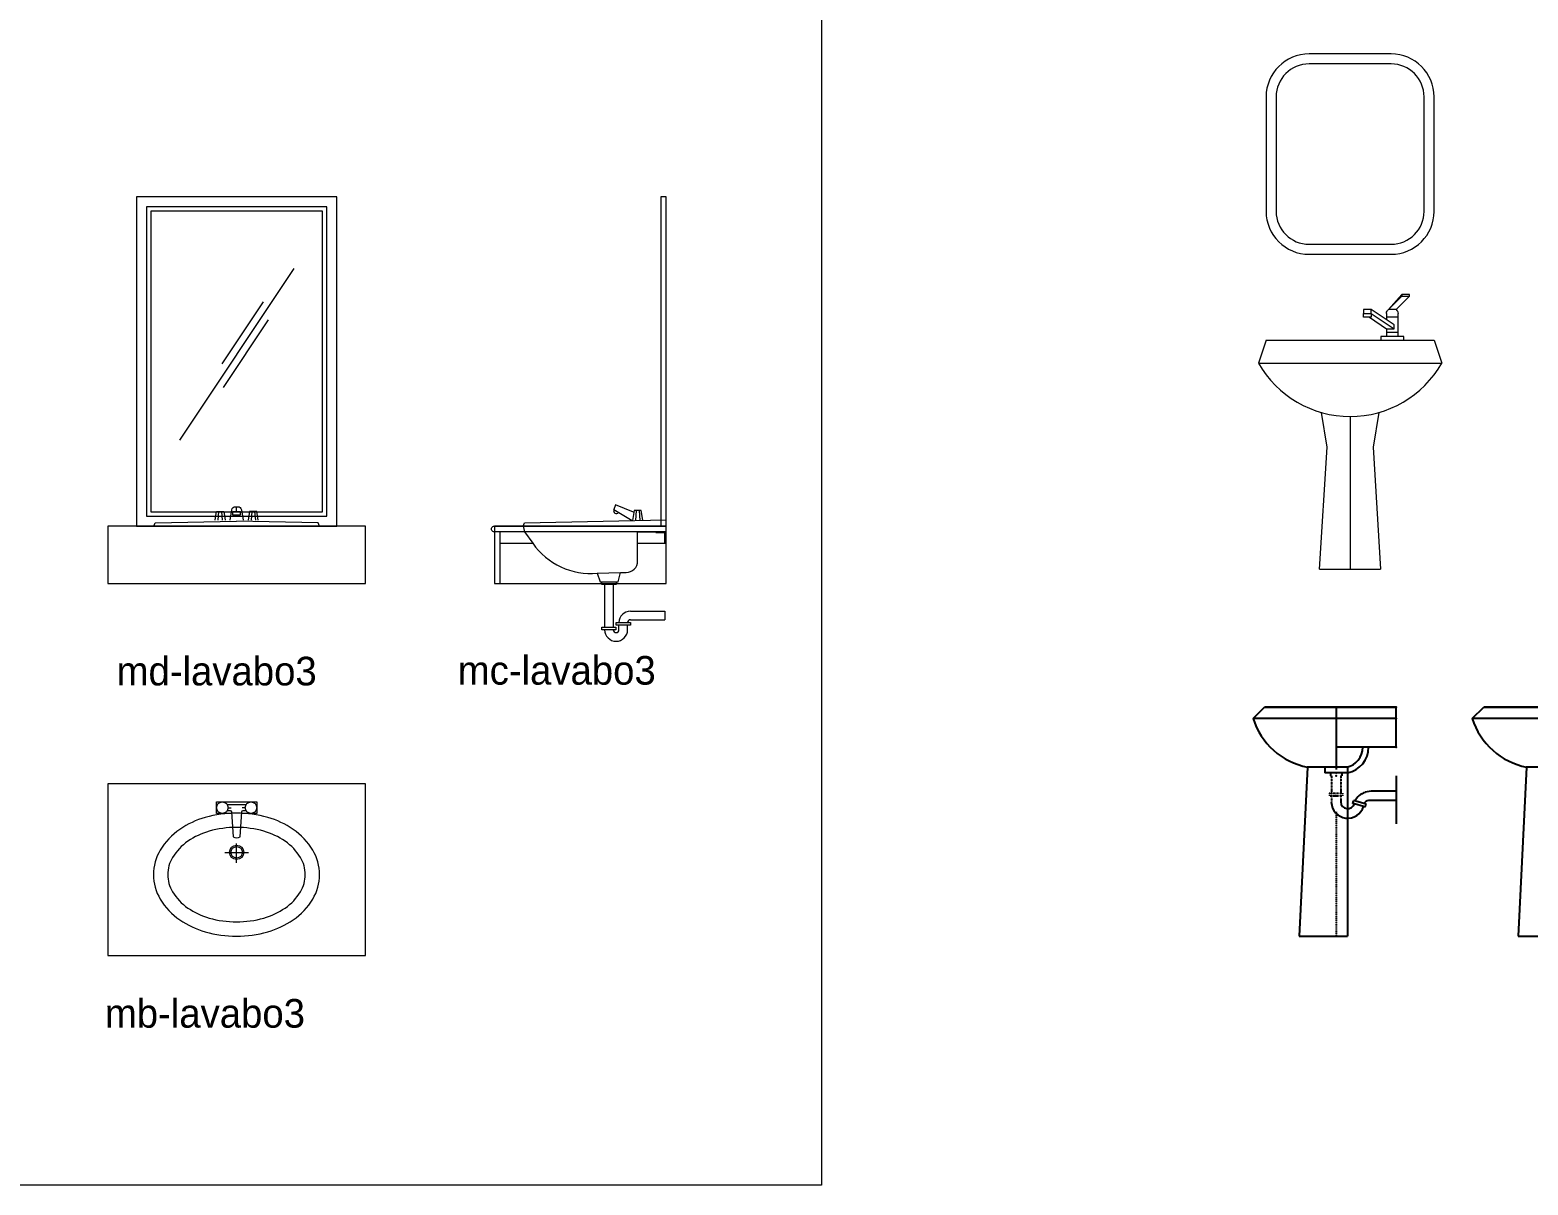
# Model space of a CAD drawing. Header units: inches. Extents: x 242965 to 445791, y 236206 to 423703.
# Drawn here: x 335738 to 340969, y 358409 to 362444 of the extents above; entities that cross this region are included whole.
import ezdxf

# ---------------------------------------------------------------- set-up
doc = ezdxf.new("R2010")
doc.units = ezdxf.units.IN
doc.header["$MEASUREMENT"] = 0
doc.linetypes.add('HIDDEN', pattern=[0.375, 0.25, -0.125])
doc.layers.add('2', color=181, linetype='Continuous', lineweight=20)
doc.layers.add('9', color=251, linetype='Continuous', lineweight=13)
doc.layers.add('THIET-BI', color=21, linetype='Continuous')
doc.styles.add('ATTR', font='romans.shx', dxfattribs={"width": 0.8, "height": 0.7})

# ---------------------------------------------------------------- blocks, each defined once
blk = doc.blocks.new('mc-lavabo3')
at = {"color": 44, "linetype": 'Continuous'}
for p, q in [((-104.7, 254.6), (-107.6, 219.8)), ((-94.7, 254.6), (-91.8, 220.1))]:
    blk.add_line(p, q, dxfattribs=at)
at = {"linetype": 'Continuous'}
for p, q in [((-215, -3.8), (-215, -152.6)), ((-185, -3.8), (-185, -152.6)), ((-125, -97.2), (-5.1, -97.2)), ((-165, -162.2), (-165, -146.6)), ((-135, -162.2), (-135, -146.6)), ((-125, -127.2), (-5.1, -127.2))]:
    blk.add_line(p, q, dxfattribs=at)
for points in [[(0, 200), (0, 1350), (-19.2, 1350), (-19.2, 200)], [(0, 0), (0, 200), (-600, 200), (-600, 0)], [(-600, 180), (-600, 0), (-580, 0), (-580, 180)]]:
    blk.add_lwpolyline(points, close=True, dxfattribs=at)
at = {"color": 44, "linetype": 'Continuous'}
for points in [[(-114.5, 249), (-177.4, 274.2), (-183.2, 258.2), (-119, 219.2)], [(-81.5, 220.3), (-87.2, 254.6), (-112.2, 254.6), (-118, 219.6)]]:
    blk.add_lwpolyline(points, dxfattribs=at)
at = {"linetype": 'Continuous'}
for points in [[(-500, 200), (-495.2, 211.7), (-0.1, 222)], [(-5.3, 142.7), (-5.3, 177), (-36.6, 177)], [(-580, 140), (-466.3, 140)], [(-100, 140), (0, 140)], [(-240.6, 35.4), (-230.4, 5.2), (-167.9, 5.2), (-160.1, 37.8)], [(-175.3, 5), (-175.3, -3.8), (-224.7, -3.8), (-224.7, 5)], [(-5.1, -97.2), (-5.1, -127.2)]]:
    blk.add_lwpolyline(points, dxfattribs=at)
blk.add_lwpolyline([(0, 180), (-600, 180, -1.019824), (-600, 200), (0, 200)], format="xyb", dxfattribs=at)
blk.add_lwpolyline([(-500, 200), (-494.4, 180), (-466.3, 140, 0.268694), (-240.6, 35.4), (-160.1, 37.8), (-140, 37.8, 0.414214), (-100, 77.8), (-100, 180), (0, 180), (0, 200)], format="xyb", close=True, dxfattribs=at)
at = {"color": 44, "linetype": 'Continuous'}
for points in [[(-225, -162.2), (-225, -152.6), (-175.6, -152.6), (-175.6, -162.2)], [(-174.5, -146.6), (-174.5, -137), (-125.2, -137), (-125.2, -146.6)]]:
    blk.add_lwpolyline(points, close=True, dxfattribs=at)
blk.add_arc((-173.9, 254.1), 10.1, 156.5196, 319.2681, dxfattribs=at)
at = {"linetype": 'Continuous'}
for centre, radius, start, end in [((-125, -137.2), 40, 90, 180), ((-125, -137.2), 10, 90, 180), ((-175, -162.2), 40, 180, 0), ((-175, -162.2), 10, 180, 0)]:
    blk.add_arc(centre, radius, start, end, dxfattribs=at)
blk = doc.blocks.new('md-lavabo3')
at = {"color": 44, "linetype": 'Continuous'}
for p, q in [((200, 1100), (-200, 500)), ((92.3, 983.5), (-51.8, 767.3)), ((110.2, 920.2), (-47.2, 684.1)), ((0, 250.3), (0, 267.5)), ((-62.8, 250.6), (-65.3, 220.6)), ((-52.8, 250.6), (-50.3, 220.6)), ((52.8, 250.6), (50.3, 220.6)), ((62.8, 250.6), (65.3, 220.6))]:
    blk.add_line(p, q, dxfattribs=at)
at = {"linetype": 'Continuous'}
for points in [[(350, 200), (350, 1350), (-350, 1350), (-350, 200)], [(315, 235), (315, 1315), (-315, 1315), (-315, 235)], [(300, 250), (300, 1300), (-300, 1300), (-300, 250)], [(-450, 200), (-450, 0), (450, 0), (450, 200)]]:
    blk.add_lwpolyline(points, close=True, dxfattribs=at)
at = {"color": 44, "linetype": 'Continuous'}
blk.add_lwpolyline([(-23.1, 221.2), (-17.1, 257, -0.371222), (-4.4, 267.5, 0.008086), (-0.2, 267.5, 0.008086), (4, 267.5, -0.371222), (16.6, 257), (22.6, 221.1)], format="xyb", dxfattribs=at)
at = {"linetype": 'Continuous'}
for points in [[(-289.5, 200), (-284.7, 211.7), (0, 217.7)], [(289.5, 200), (284.7, 211.7), (0, 217.7)]]:
    blk.add_lwpolyline(points, dxfattribs=at)
at = {"color": 44, "linetype": 'Continuous'}
for points in [[(-75.3, 220.6), (-70.3, 250.6), (-45.3, 250.6), (-40.3, 220.6)], [(75.3, 220.6), (70.3, 250.6), (45.3, 250.6), (40.3, 220.6)]]:
    blk.add_lwpolyline(points, dxfattribs=at)
blk.add_lwpolyline([(-14, 250.3), (-14, 239.6), (12.9, 239.6), (12.9, 250.3)], close=True, dxfattribs=at)
blk = doc.blocks.new('mb-lavabo3')
at = {"linetype": 'Continuous'}
blk.add_lwpolyline([(-450, 0), (-450, -600), (450, -600), (450, 0)], close=True, dxfattribs=at)
blk = doc.blocks.new('SNKPEDOF')
for p, q in [((-11, 30), (-12, 27)), ((-11, 30), (11, 30)), ((11, 30), (12, 27)), ((-12, 27), (12, 27)), ((-3, 16), (-3.7523, 20.5139)), ((0, 20), (0, 0)), ((3.7526, 20.5157), (3, 16)), ((-4, 0), (-3, 16)), ((3, 16), (4, 0)), ((-4, 0), (4, 0))]:
    blk.add_line(p, q)
blk.add_arc((0, 33.7857), 13.7857, 209.4871, 330.5129)
at = {"style": 'ATTR', "width": 0.8, "flags": 9}
blk.add_attdef('ESTCODE', (0, 0), '', height=0.7, dxfattribs=at)
blk = doc.blocks.new('A$C651B19ED')
at = {"layer": 'THIET-BI'}
for p, q in [((0, 760), (40, 800)), ((40, 800), (500, 800)), ((500, 800), (40, 800)), ((500, 660), (500, 800)), ((500, 760), (0, 760)), ((500, 660), (290, 660)), ((190, 590), (161, 0)), ((290, 590), (190, 590)), ((330, 590), (250, 590)), ((330, 590), (250, 590)), ((250, 590), (250, 570)), ((250, 590), (250, 570)), ((330, 590), (290, 590)), ((330, 590), (330, 570)), ((330, 590), (330, 570)), ((330, 570), (250, 570)), ((330, 570), (330, 0)), ((499.5, 559.9), (499.5, 392.5)), ((348.4, 463.7), (351.2, 473.3)), ((394.4, 460.6), (351.2, 473.3)), ((402.6, 472.7), (402.6, 473.2)), ((500, 506.5), (420, 506.5)), ((500, 473.5), (420, 473.5)), ((354.1, 462), (348.4, 463.7)), ((385.8, 452.7), (354.1, 462)), ((385.8, 452.7), (391.6, 451)), ((391.6, 451), (394.4, 460.6)), ((161, 0), (330, 0))]:
    blk.add_line(p, q, dxfattribs=at)
at = {"layer": 'THIET-BI', "linetype": 'HIDDEN'}
for p, q in [((270, 570), (270, 560)), ((270, 560), (273.5, 560)), ((273.5, 560), (273.5, 506.6)), ((306.5, 560), (306.5, 506.6)), ((310, 560), (306.5, 560)), ((310, 570), (310, 560)), ((272.7, 499.6), (266.7, 499.6)), ((266.7, 499.6), (266.7, 489.6)), ((266.7, 489.6), (311.7, 489.6)), ((272.7, 499.6), (305.7, 499.6)), ((273.5, 506.6), (273.5, 496.6)), ((273.5, 496.6), (273.5, 467.3)), ((305.7, 499.6), (311.7, 499.6)), ((306.5, 506.6), (306.5, 496.6)), ((306.5, 496.6), (306.5, 476.6)), ((306.5, 476.6), (306.5, 467.9)), ((311.7, 499.6), (311.7, 489.6))]:
    blk.add_line(p, q, dxfattribs=at)
at = {"layer": 'THIET-BI'}
blk.add_lwpolyline([(402.6, 473.2, 0.255638), (387.2, 462.7, 0.220114)], format="xyb", dxfattribs=at)
for centre, radius, start, end in [((238.4, 835.3), 250, 197.5225, 258.8371), ((310.9, 660.6), 72.6, 281.9319, 359.6168), ((310.9, 660.6), 92.6, 281.9319, 359.6168), ((405.3, 448.6), 54.8, 104.3246, 154.5824), ((420.5, 407.3), 99.4, 90.6994, 106.7813), ((414.7, 287.3), 186.2, 88.3613, 93.7059), ((330.5, 469.4), 57.4, 182.0488, 343.2647), ((330.5, 469.4), 24.4, 182.0488, 342.7825)]:
    blk.add_arc(centre, radius, start, end, dxfattribs=at)
for p in [(500, 800), (500, 800), (500, 800), (500, 800), (500, 760), (500, 660), (190, 590)]:
    blk.add_point(p, dxfattribs=at)
blk = doc.blocks.new('A$C62214E15')
at = {"layer": 'THIET-BI'}
for p, q in [((0, 760), (40, 800)), ((40, 800), (500, 800)), ((500, 800), (40, 800)), ((500, 660), (500, 800)), ((500, 760), (0, 760)), ((500, 660), (290, 660)), ((190, 590), (161, 0)), ((290, 590), (190, 590)), ((250, 590), (250, 570)), ((250, 590), (250, 570)), ((330, 590), (250, 590)), ((330, 590), (250, 590)), ((330, 590), (290, 590)), ((330, 590), (330, 570)), ((330, 590), (330, 570)), ((330, 570), (250, 570)), ((330, 570), (330, 0)), ((499.5, 559.9), (499.5, 392.5)), ((348.4, 463.7), (351.2, 473.3)), ((394.4, 460.6), (351.2, 473.3)), ((402.6, 472.7), (402.6, 473.2)), ((500, 506.5), (420, 506.5)), ((500, 473.5), (420, 473.5)), ((354.1, 462), (348.4, 463.7)), ((385.8, 452.7), (354.1, 462)), ((385.8, 452.7), (391.6, 451)), ((391.6, 451), (394.4, 460.6)), ((161, 0), (330, 0))]:
    blk.add_line(p, q, dxfattribs=at)
at = {"layer": 'THIET-BI', "linetype": 'HIDDEN'}
for p, q in [((270, 570), (270, 560)), ((270, 560), (273.5, 560)), ((273.5, 560), (273.5, 506.6)), ((310, 560), (306.5, 560)), ((306.5, 560), (306.5, 506.6)), ((310, 570), (310, 560)), ((272.7, 499.6), (266.7, 499.6)), ((266.7, 499.6), (266.7, 489.6)), ((266.7, 489.6), (311.7, 489.6)), ((272.7, 499.6), (305.7, 499.6)), ((273.5, 506.6), (273.5, 496.6)), ((273.5, 496.6), (273.5, 467.3)), ((305.7, 499.6), (311.7, 499.6)), ((306.5, 506.6), (306.5, 496.6)), ((306.5, 496.6), (306.5, 476.6)), ((306.5, 476.6), (306.5, 467.9)), ((311.7, 499.6), (311.7, 489.6))]:
    blk.add_line(p, q, dxfattribs=at)
at = {"layer": 'THIET-BI'}
blk.add_lwpolyline([(290, 800), (290, 581.6)], dxfattribs=at)
blk.add_lwpolyline([(402.6, 473.2, 0.255638), (387.2, 462.7, 0.220114)], format="xyb", dxfattribs=at)
at = {"layer": 'THIET-BI', "linetype": 'HIDDEN', "ltscale": 0.5}
blk.add_lwpolyline([(290, 434), (290, 0)], dxfattribs=at)
at = {"layer": 'THIET-BI'}
for centre, radius, start, end in [((238.4, 835.3), 250, 197.5225, 258.8371), ((310.9, 660.6), 72.6, 281.9319, 359.6168), ((310.9, 660.6), 92.6, 281.9319, 359.6168), ((405.3, 448.6), 54.8, 104.3246, 154.5824), ((420.5, 407.3), 99.4, 90.6994, 106.7813), ((414.7, 287.3), 186.2, 88.3613, 93.7059), ((330.5, 469.4), 57.4, 182.0488, 343.2647), ((330.5, 469.4), 24.4, 182.0488, 342.7825)]:
    blk.add_arc(centre, radius, start, end, dxfattribs=at)
for p in [(290, 800), (500, 800), (500, 800), (500, 800), (500, 800), (500, 760), (500, 660), (190, 590), (290, 590)]:
    blk.add_point(p, dxfattribs=at)
at = {"layer": 'THIET-BI', "linetype": 'HIDDEN'}
for p in [(290, 570), (290, 560), (289.2, 489.6)]:
    blk.add_point(p, dxfattribs=at)
blk = doc.blocks.new('LAVFCTWF')
for p, q in [((-2.25, 6), (-1.25, 6)), ((-2.25, 5.75), (-2.25, 6)), ((-1.25, 6), (-1.25, 5.75)), ((0.5, 4), (-1.25, 6)), ((-1.25, 5.75), (-2.25, 5.75)), ((-2.25, 5.75), (-0.5, 4)), ((-1.25, 5.75), (0.5, 4)), ((-0.5, 4), (0.5, 4)), ((-0.25, 2), (2.75, 4)), ((2.75, 3.5), (2.75, 4)), ((2.75, 4), (3.75, 4)), ((3.75, 4), (3.75, 3.5)), ((-0.75, 0.5), (-0.75, 3.5)), ((-0.75, 3), (0.75, 3)), ((2.75, 3.5), (-0.25, 1.5)), ((-0.25, 1.5), (-0.25, 2)), ((0.75, 3.5), (0.75, 2.6608)), ((2.9973, 2.9981), (0.75, 1.5)), ((2.75, 3.5), (2.75, 3)), ((3.75, 3.5), (2.75, 3.5)), ((2.75, 3), (3.75, 3)), ((3.75, 3), (3.75, 3.5)), ((-0.75, 1), (0.75, 1)), ((0.75, 1.5), (-0.25, 1.5)), ((0.75, 1.4951), (0.75, 0.5))]:
    blk.add_line(p, q)
blk.add_lwpolyline([(-1.5, 0), (-1.5, 0.5), (1.5, 0.5), (1.5, 0)], close=True)
for centre, start, end in [((-0.181, 3.528), 124.053, 182.8169), ((0.181, 3.528), 357.1831, 55.94696)]:
    blk.add_arc(centre, 0.5697, start, end)
at = {"style": 'ATTR', "width": 0.8, "flags": 9}
blk.add_attdef('ESTCODE', (0, 0), '', height=0.7, dxfattribs=at)

msp = doc.modelspace()

# ---------------------------------------------------------------- linework, layer by layer
at = {"layer": '9'}
msp.add_lwpolyline([(335614.312, 362526.323), (338502.074, 362526.323), (338502.074, 358408.857), (335614.312, 358408.857)], close=True, dxfattribs=at)
for points in [[(340204.136, 361660.338), (340490.802, 361660.338, 0.41421356), (340640.802, 361810.338), (340640.802, 362210.338, 0.41421356), (340490.802, 362360.338), (340204.136, 362360.338, 0.41421356), (340054.136, 362210.338), (340054.136, 361810.338, 0.41421356)], [(340204.136, 361695.338), (340490.802, 361695.338, 0.41421356), (340605.802, 361810.338), (340605.802, 362210.338, 0.41421356), (340490.802, 362325.338), (340204.136, 362325.338, 0.41421356), (340089.136, 362210.338), (340089.136, 361810.338, 0.41421356)]]:
    msp.add_lwpolyline(points, format="xyb", close=True, dxfattribs=at)
at = {"layer": '9', "linetype": 'Continuous'}
for points in [[(336441.977, 359707.08), (336389.556, 359707.08), (336389.556, 359727.08), (336389.556, 359747.08), (336459.556, 359747.08), (336529.556, 359747.08), (336529.556, 359727.08), (336529.556, 359707.08), (336477.136, 359707.08)], [(336492.236, 359737.08), (336426.877, 359737.08)]]:
    msp.add_lwpolyline(points, dxfattribs=at)
at = {"layer": '9', "color": 44, "linetype": 'Continuous'}
for points in [[(336429.556, 359727.08), (336440.013, 359727.08)], [(336489.556, 359727.08), (336479.099, 359727.08)], [(336418.673, 359571.068), (336459.556, 359571.068), (336500.44, 359571.068)], [(336459.556, 359534.48), (336459.556, 359601.427)]]:
    msp.add_lwpolyline(points, dxfattribs=at)
at = {"layer": '9', "linetype": 'Continuous'}
for points in [[(336169.067, 359493.269, 0.13639911), (336192.814, 359407.839, 0.10696993), (336261.035, 359335.394, 0.08139384), (336350.093, 359293.483, 0.06946845), (336459.067, 359278.269, 0.06946845), (336568.041, 359293.483, 0.08139384), (336657.099, 359335.394, 0.10696993), (336725.32, 359407.839, 0.13639911), (336749.067, 359493.269, 0.13639911), (336725.32, 359578.699, 0.10696993), (336657.099, 359651.144, 0.08139384), (336568.041, 359693.055, 0.06946845), (336459.067, 359708.269, 0.06946845), (336350.093, 359693.055, 0.08139384), (336261.035, 359651.144, 0.10696993), (336192.814, 359578.699, 0.13639911)], [(336219.067, 359493.269, 0.13639911), (336235.641, 359433.642, 0.10696993), (336289.361, 359376.596, 0.08139384), (336363.787, 359341.571, 0.06946845), (336459.067, 359328.269, 0.06946845), (336554.347, 359341.571, 0.08139384), (336628.772, 359376.596, 0.10696993), (336682.492, 359433.642, 0.13639911), (336699.067, 359493.269, 0.13639911), (336682.492, 359552.896, 0.10696993), (336628.772, 359609.942, 0.08139384), (336554.347, 359644.967, 0.06946845), (336459.067, 359658.269, 0.06946845), (336363.787, 359644.967, 0.08139384), (336289.361, 359609.942, 0.10696993), (336235.641, 359552.896, 0.13639911)]]:
    msp.add_lwpolyline(points, format="xyb", close=True, dxfattribs=at)
msp.add_lwpolyline([(336426.877, 359717.08), (336436.462, 359717.08, -0.38583248), (336441.438, 359712.569), (336447.66, 359625.091, 0.27031427), (336471.453, 359625.091), (336477.675, 359712.569, -0.38583248), (336482.651, 359717.08), (336492.236, 359717.08)], format="xyb", dxfattribs=at)
at = {"layer": '9'}
msp.add_polyline3d([(338750.868, 358775.09, 0), (338750.868, 358775.09, 0)], dxfattribs=at)
at = {"layer": '9', "color": 44, "linetype": 'Continuous'}
for centre in [(336409.556, 359727.08), (336509.556, 359727.08), (336459.556, 359571.068)]:
    msp.add_circle(centre, 20, dxfattribs=at)
at = {"layer": '9', "linetype": 'Continuous'}
msp.add_circle((336459.556, 359571.068), 25, dxfattribs=at)

# ---------------------------------------------------------------- block references
at = {"layer": '9'}
for name, p in [('md-lavabo3', (336459.556, 360510.75)), ('mc-lavabo3', (337959.556, 360510.75)), ('A$C62214E15', (340008.663, 359278.549)), ('A$C651B19ED', (340773.825, 359278.549)), ('mb-lavabo3', (336459.556, 359810.75))]:
    msp.add_blockref(name, p, dxfattribs=at)
at = {"layer": '9', "yscale": 26.66666666662786}
for name, p, xscale, zscale in [('LAVFCTWF', (340494.708, 361360.338), -26.66666666662786, 26.66666666666667), ('SNKPEDOF', (340347.469, 360560.338), 26.66666666662786, 26.66666666662786)]:
    msp.add_blockref(name, p, dxfattribs=dict(at, xscale=xscale, zscale=zscale))

# ---------------------------------------------------------------- texts
at = {"layer": '2'}
for s, p in [('md-lavabo3', (336040.396, 360154.319)), ('mc-lavabo3', (337231.67, 360156.969)), ('mb-lavabo3', (335999.454, 358958.669))]:
    msp.add_text(s, height=100, dxfattribs=at).set_placement(p)

doc.saveas('drawing.dxf')
